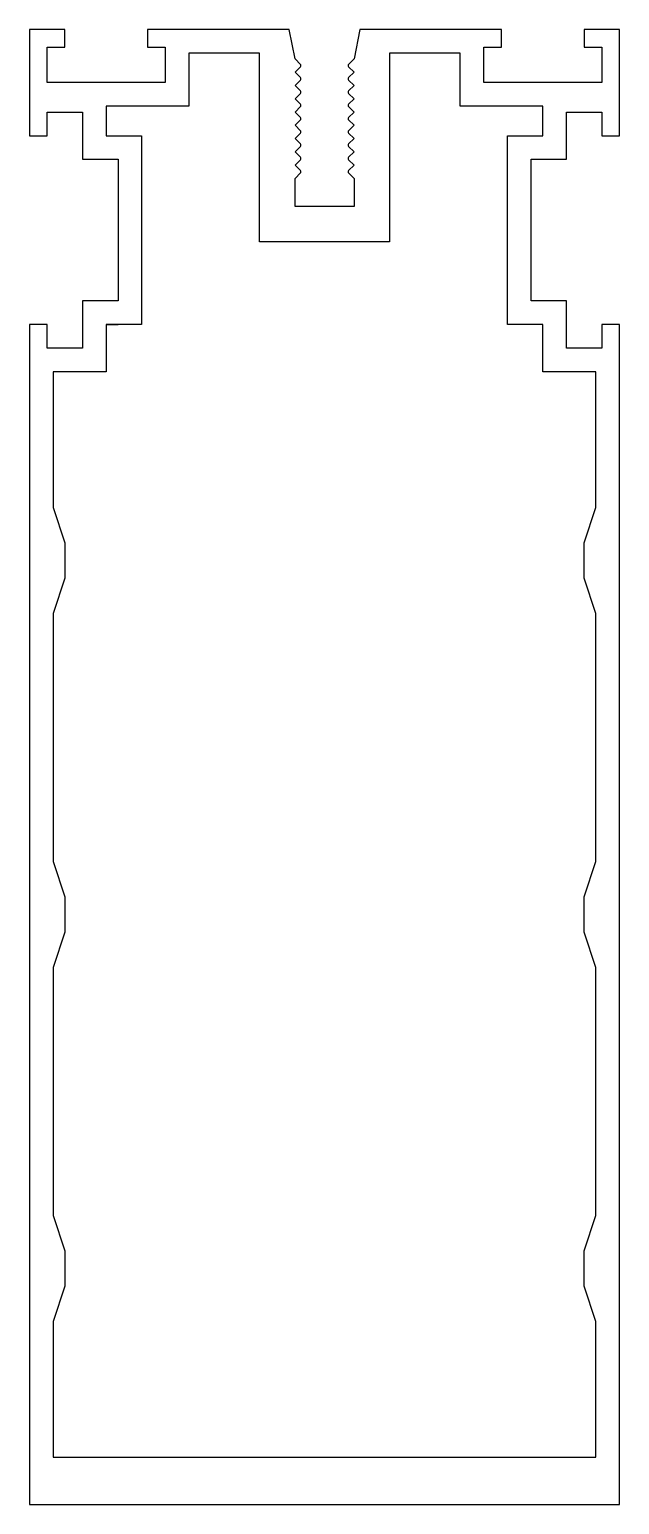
# Model space of a CAD drawing. Extents: x 640 to 690, y -164 to -39.
import ezdxf

# ---------------------------------------------------------------- set-up
doc = ezdxf.new("R2010")
doc.units = 0
doc.header["$LTSCALE"] = 15
doc.layers.get('0').update_dxf_attribs({"linetype": 'CONTINUOUS'})

msp = doc.modelspace()

# ---------------------------------------------------------------- linework, layer by layer
at = {"color": 0, "ltscale": 0.05}
msp.add_lwpolyline([(688.35, -64.24), (688.35, -66.24), (685.35, -66.24), (685.35, -62.24), (682.35, -62.24), (682.35, -50.24), (685.35, -50.24), (685.35, -46.24), (688.35, -46.24), (688.35, -48.24), (689.85, -48.24), (689.85, -39.24), (686.85, -39.24), (686.85, -40.74), (688.35, -40.74), (688.35, -43.74), (678.35, -43.74), (678.35, -40.74), (679.85, -40.74), (679.85, -39.24), (667.85, -39.24), (667.35, -41.74), (666.89, -42.2, 0.414214), (666.89, -42.41), (667.35, -42.87), (666.89, -43.32, 0.414214), (666.89, -43.53), (667.35, -43.99), (666.89, -44.45, 0.414214), (666.89, -44.66), (667.35, -45.11), (666.89, -45.57, 0.414214), (666.89, -45.78), (667.35, -46.24), (666.89, -46.7, 0.414214), (666.89, -46.91), (667.35, -47.36), (666.89, -47.82, 0.414214), (666.89, -48.03), (667.35, -48.49), (666.89, -48.94, 0.414214), (666.89, -49.16), (667.35, -49.61), (666.89, -50.07, 0.414214), (666.89, -50.28), (667.35, -50.74), (666.89, -51.19, 0.414214), (666.89, -51.4), (667.35, -51.86), (667.35, -54.24), (662.35, -54.24), (662.35, -51.86), (662.81, -51.4, 0.414214), (662.81, -51.19), (662.35, -50.74), (662.81, -50.28, 0.414214), (662.81, -50.07), (662.35, -49.61), (662.81, -49.16, 0.414214), (662.81, -48.94), (662.35, -48.49), (662.81, -48.03, 0.414214), (662.81, -47.82), (662.35, -47.36), (662.81, -46.91, 0.414214), (662.81, -46.7), (662.35, -46.24), (662.81, -45.78, 0.414214), (662.81, -45.57), (662.35, -45.11), (662.81, -44.66, 0.414214), (662.81, -44.45), (662.35, -43.99), (662.81, -43.53, 0.414214), (662.81, -43.32), (662.35, -42.87), (662.81, -42.41, 0.414214), (662.81, -42.2), (662.35, -41.74), (661.85, -39.24), (649.85, -39.24), (649.85, -40.74), (651.35, -40.74), (651.35, -43.74), (641.35, -43.74), (641.35, -40.74), (642.85, -40.74), (642.85, -39.24), (639.85, -39.24), (639.85, -48.24), (641.35, -48.24), (641.35, -46.24), (644.35, -46.24), (644.35, -50.24), (647.35, -50.24), (647.35, -62.24), (644.35, -62.24), (644.35, -66.24), (641.35, -66.24), (641.35, -64.24), (639.85, -64.24), (639.85, -164.24), (689.85, -164.24), (689.85, -64.24)], format="xyb", close=True, dxfattribs=at)
msp.add_lwpolyline([(646.35, -64.24), (646.35, -68.24), (641.85, -68.24), (641.85, -79.74), (642.85, -82.74), (642.85, -85.74), (641.85, -88.74), (641.85, -109.74), (642.85, -112.74), (642.85, -115.74), (641.85, -118.74), (641.85, -139.74), (642.85, -142.74), (642.85, -145.74), (641.85, -148.74), (641.85, -160.24), (687.85, -160.24), (687.85, -148.74), (686.85, -145.74), (686.85, -142.74), (687.85, -139.74), (687.85, -118.74), (686.85, -115.74), (686.85, -112.74), (687.85, -109.74), (687.85, -88.74), (686.85, -85.74), (686.85, -82.74), (687.85, -79.74), (687.85, -68.24), (683.35, -68.24), (683.35, -64.24), (680.35, -64.24), (680.35, -48.24), (683.35, -48.24), (683.35, -45.74), (676.35, -45.74), (676.35, -41.24), (670.35, -41.24), (670.35, -57.24), (659.35, -57.24), (659.35, -41.24), (653.35, -41.24), (653.35, -45.74), (646.35, -45.74), (646.35, -48.24), (649.35, -48.24), (649.35, -64.24), (646.35, -64.24), (647.35, -64.24)], dxfattribs=at)

doc.saveas('drawing.dxf')
